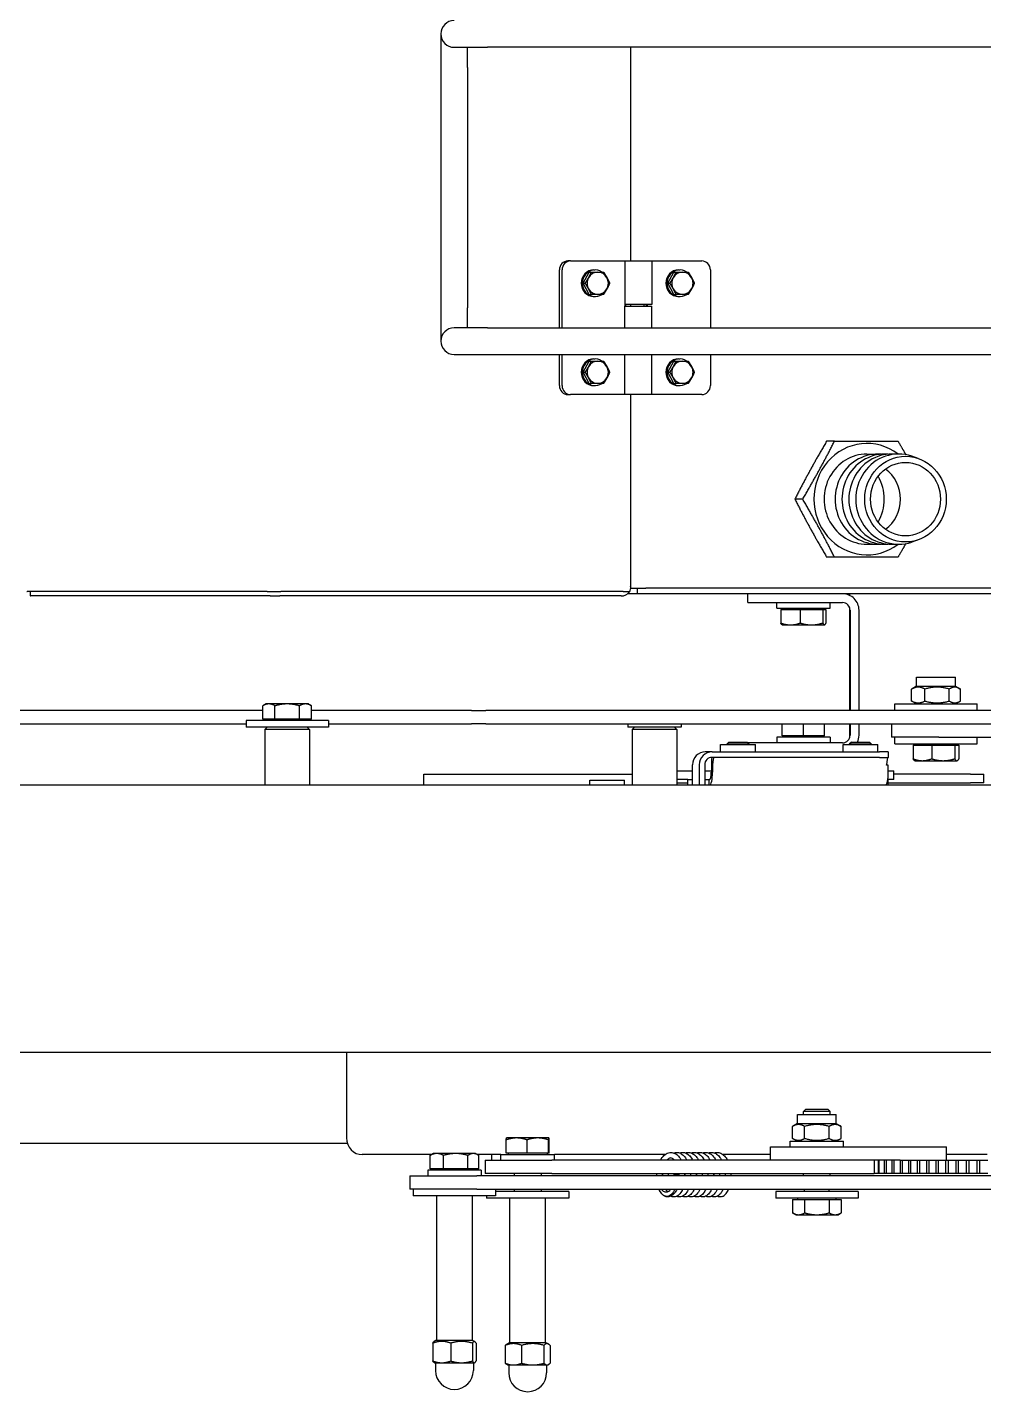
# Model space of a CAD drawing. Extents: x -3873 to 164127, y 7129 to 96529.
# Drawn here: x 53612 to 54041, y 46619 to 47232 of the extents above; entities that cross this region are included whole.
import ezdxf

# ---------------------------------------------------------------- set-up
doc = ezdxf.new("R2010")
doc.units = 0
doc.layers.add('KROMEKA', color=1, linetype='CONTINUOUS')
doc.layers.add('LAYOUT Kromeka', color=1, linetype='CONTINUOUS', lineweight=5)

# ---------------------------------------------------------------- blocks, each defined once
blk = doc.blocks.new('KD21-ara_yolma-64')
at = {"layer": 'KROMEKA', "color": 0}
for p, q in [((142, 1490), (142, -760)), ((262, -760), (262, 1490)), ((289.5, 1341.7), (289.5, 643.5)), ((295.5, 635.97), (295.5, 1341.7)), ((101, 597.93), (101, 783.49)), ((349, 742), (349, 741.76)), ((349, 634.07), (349, 741.76)), ((347, 740.5), (347, 740.33)), ((349, 740.5), (347, 740.5)), ((347, 632.64), (347, 740.33)), ((288, 606.5), (288, 643.5)), ((291, 643.5), (288, 643.5)), ((291, 606.5), (291, 643.5)), ((287, 635), (262, 635)), ((287, 615), (287, 635)), ((288, 634), (287, 635)), ((291.6, 633.6), (291, 633.6)), ((291.6, 630.49), (291.6, 635.97)), ((291.6, 635.97), (297.65, 635.97)), ((298.5, 634.5), (297.65, 635.97)), ((298.5, 633.23), (298.5, 634.5)), ((298.5, 625), (298.5, 633.23)), ((347, 632.64), (347, 628.36)), ((349, 634.07), (349, 627.89)), ((291.6, 619.52), (291.6, 630.49)), ((291.6, 630.49), (297.65, 630.49)), ((347, 475.05), (347, 628.36)), ((349, 474.11), (349, 627.89)), ((291.6, 619.52), (297.65, 619.52)), ((291.6, 614.03), (291.6, 619.52)), ((298.5, 616.77), (298.5, 625)), ((287, 615), (262, 615)), ((288, 616), (287, 615)), ((291.6, 616.4), (291, 616.4)), ((291.6, 614.03), (297.65, 614.03)), ((295.5, 549.42), (295.5, 614.03)), ((298.5, 615.5), (297.65, 614.03)), ((297.65, 614.03), (297.65, 614.03)), ((298.5, 615.5), (298.5, 616.77)), ((291, 606.5), (288, 606.5)), ((289.5, 606.5), (289.5, 549.42)), ((142, 598.33), (103.5, 598.33)), ((96, 560.26), (96, 591.29)), ((77.5, 531.39), (77.5, 568.39)), ((80.5, 568.39), (77.5, 568.39)), ((80.5, 539.89), (80.5, 569.89)), ((86.5, 569.89), (80.5, 569.89)), ((86.5, 569.89), (86.5, 539.89)), ((2.5, 558.39), (-1, 558.39)), ((2.5, 558.89), (2.57, 559.01)), ((2.5, 558.89), (2.5, 555.58)), ((11.29, 559.61), (3.3, 559.61)), ((12.5, 558.19), (12.03, 559.01)), ((12.5, 541.59), (12.5, 558.19)), ((77.5, 557.89), (12.5, 557.89)), ((89, 561.89), (86.5, 561.89)), ((89, 537.89), (89, 561.89)), ((89.6, 558.59), (89, 558.59)), ((89.6, 554.79), (89.6, 560.84)), ((89.6, 560.84), (95.65, 560.84)), ((96.5, 559.39), (95.85, 560.51)), ((96.5, 557.82), (96.5, 559.39)), ((262, 563.63), (267, 563.63)), ((267, 563.63), (267, 470)), ((2.5, 555.58), (2.5, 546.69)), ((89.6, 543.84), (89.6, 554.79)), ((89.6, 554.79), (95.65, 554.79)), ((96.5, 549.32), (96.5, 557.82)), ((476.5, 556), (461.5, 556)), ((584.5, 556), (476.5, 556)), ((599.5, 556), (584.5, 556)), ((2.5, 546.69), (2.5, 541.01)), ((11.29, 551.55), (3.3, 551.55)), ((96.5, 541.39), (96.5, 549.32)), ((289.5, 549.42), (289.5, 543.04)), ((295.5, 543.04), (295.5, 549.42)), ((455.5, 550), (455.5, 535)), ((467.5, 535), (467.5, 550)), ((593.5, 550), (593.5, 535)), ((2.5, 541.39), (-1, 541.39)), ((2.5, 541.01), (2.5, 540.89)), ((2.5, 540.89), (2.57, 540.78)), ((11.29, 541.84), (3.3, 541.84)), ((11.29, 540.18), (3.3, 540.18)), ((12.5, 541.59), (12.03, 540.78)), ((77.5, 541.89), (12.5, 541.89)), ((80.5, 539.89), (80.5, 285.42)), ((86.5, 285.42), (86.5, 539.89)), ((89.6, 541.19), (89, 541.19)), ((89.6, 543.84), (95.65, 543.84)), ((89.6, 538.94), (89.6, 543.84)), ((96.5, 540.39), (95.85, 539.28)), ((96, 528.98), (96, 539.53)), ((96.5, 540.39), (96.5, 541.39)), ((289.5, 543.04), (289.5, 542.18)), ((289.5, 535.8), (289.5, 542.18)), ((295.5, 542.18), (295.5, 543.04)), ((295.5, 542.18), (295.5, 535.8)), ((467.5, 544), (476.5, 544)), ((584.5, 544), (476.5, 544)), ((584.5, 544), (593.5, 544)), ((76.5, 498.48), (76.5, 535.48)), ((77.5, 535.48), (76.5, 535.48)), ((89, 537.89), (86.5, 537.89)), ((87.5, 506.12), (87.5, 536.12)), ((93.5, 536.12), (87.5, 536.12)), ((89.6, 538.94), (95.65, 538.94)), ((93.5, 536.12), (93.5, 506.12)), ((289.5, 535.8), (289.5, 177)), ((295.5, 175.97), (295.5, 535.8)), ((455.5, 535), (455.5, -50)), ((467.5, 535), (467.5, 50)), ((593.5, 50), (593.5, 535)), ((80.5, 531.39), (77.5, 531.39)), ((79.5, 498.48), (79.5, 531.39)), ((96, 533.19), (93.5, 533.19)), ((93.5, 528.98), (96, 528.98)), ((96, 528.98), (96, 504.98)), ((1.5, 525.48), (-2, 525.48)), ((1.5, 525.98), (1.69, 526.31)), ((1.5, 525.98), (1.5, 523.37)), ((1.5, 523.37), (1.5, 514.69)), ((10.29, 527.03), (2.3, 527.03)), ((11.5, 525.28), (10.91, 526.31)), ((11.5, 508.68), (11.5, 525.28)), ((11.5, 524.98), (76.5, 524.98)), ((80.5, 522.98), (79.5, 522.98)), ((87.5, 522.98), (86.5, 522.98)), ((96.6, 525.68), (96, 525.68)), ((96.6, 517.28), (96.6, 526.63)), ((96.6, 526.63), (102.65, 526.63)), ((103.5, 526.48), (103.5, 526.49)), ((103.5, 521.96), (103.5, 526.48)), ((103.5, 512.46), (103.5, 521.96)), ((10.29, 519.71), (2.3, 519.71)), ((96.6, 507.64), (96.6, 517.28)), ((96.6, 517.28), (102.65, 517.28)), ((1.5, 514.69), (1.5, 508.3)), ((10.29, 509.66), (2.3, 509.66)), ((11.5, 508.98), (76.5, 508.98)), ((80.5, 510.98), (79.5, 510.98)), ((87.5, 510.98), (86.5, 510.98)), ((103.5, 507.49), (103.5, 512.46)), ((1.5, 508.48), (-2, 508.48)), ((1.5, 508.3), (1.5, 507.98)), ((1.5, 507.98), (1.69, 507.66)), ((10.29, 506.94), (2.3, 506.94)), ((11.5, 508.68), (10.91, 507.66)), ((87.5, 506.12), (87.5, 361.35)), ((93.5, 361.35), (93.5, 506.12)), ((93.5, 504.98), (96, 504.98)), ((96.6, 508.28), (96, 508.28)), ((96, 455.38), (96, 504.98)), ((96.6, 507.64), (102.65, 507.64)), ((96.6, 507.34), (96.6, 507.64)), ((96.6, 507.34), (102.65, 507.34)), ((103.5, 507.48), (103.5, 507.49)), ((103.5, 507.48), (103.5, 507.48)), ((441.5, 502.73), (455.5, 502.73)), ((467.5, 502.73), (493.5, 502.73)), ((79.5, 498.48), (76.5, 498.48)), ((437.5, 498.93), (437.5, 497.69)), ((437.5, 473.28), (437.5, 497.69)), ((441.5, 501.5), (455.5, 501.5)), ((467.5, 501.5), (493.5, 501.5)), ((497.5, 497.69), (497.5, 498.93)), ((497.5, 497.69), (497.5, 473.28)), ((442.5, 489.33), (447.5, 492.07)), ((447.5, 492.07), (447.5, 491.13)), ((447.5, 492.07), (452.5, 489.33)), ((482.5, 489.33), (487.5, 492.07)), ((487.5, 492.07), (487.5, 491.13)), ((487.5, 492.07), (492.5, 489.33)), ((262, 489.03), (264.2, 489.03)), ((264.2, 489.03), (264.2, 473.43)), ((441.5, 487.23), (441.5, 486.74)), ((442.5, 489.33), (442.5, 488.39)), ((452.5, 489.33), (452.5, 488.39)), ((453.5, 487.23), (453.5, 486.74)), ((481.5, 487.23), (481.5, 486.74)), ((482.5, 489.33), (482.5, 488.39)), ((492.5, 489.33), (492.5, 488.39)), ((493.5, 487.23), (493.5, 486.74)), ((262, 473.43), (264.2, 473.43)), ((348, 467.84), (348, 472.07)), ((349, 474.11), (349, 471.22)), ((437.5, 461.28), (437.5, 473.28)), ((437.5, 473.28), (455.5, 473.28)), ((467.5, 473.28), (477.25, 473.28)), ((477.25, 473.28), (477.25, 461.28)), ((477.25, 473.15), (478, 473.15)), ((478, 473.06), (477.25, 473.06)), ((478, 461.28), (478, 473.28)), ((497.5, 473.28), (478, 473.28)), ((497.5, 473.28), (497.5, 461.28)), ((287, 470), (262, 470)), ((287, 450), (287, 470)), ((288, 469), (287, 470)), ((288, 448), (288, 472)), ((289.5, 472), (288, 472)), ((348, 274.13), (348, 467.84)), ((350.5, 467.84), (348, 467.84)), ((349, 471.22), (349, 471.06)), ((350.5, 470.7), (350.5, 463.84)), ((437.5, 470.72), (350.89, 470.72)), ((478, 470.72), (477.25, 470.72)), ((593.5, 470.72), (497.5, 470.72)), ((350.5, 273.64), (350.5, 463.84)), ((437.5, 438.73), (437.5, 461.28)), ((437.5, 461.28), (455.5, 461.28)), ((467.5, 461.28), (477.25, 461.28)), ((477.25, 464.69), (478, 464.69)), ((477.25, 463.55), (478, 463.55)), ((478, 463.27), (477.25, 463.27)), ((497.5, 461.28), (478, 461.28)), ((497.5, 461.28), (497.5, 438.73)), ((442.5, 451.29), (447.5, 454.03)), ((447.5, 454.03), (447.5, 453.09)), ((447.5, 454.03), (452.5, 451.29)), ((482.5, 451.29), (487.5, 454.03)), ((487.5, 454.03), (487.5, 453.09)), ((487.5, 454.03), (492.5, 451.29)), ((87, 450.88), (87, 449.63)), ((87, 449.01), (87, 449.63)), ((287, 450), (262, 450)), ((263, 450), (263, 445)), ((264.5, 445), (264.5, 450)), ((268.5, 450), (268.5, 442.94)), ((288, 451), (287, 450)), ((289.5, 448), (288, 448)), ((441.5, 449.19), (441.5, 448.7)), ((442.5, 451.29), (442.5, 450.34)), ((452.5, 451.29), (452.5, 450.34)), ((453.5, 449.19), (453.5, 448.7)), ((481.5, 449.19), (481.5, 448.7)), ((482.5, 451.29), (482.5, 450.34)), ((492.5, 451.29), (492.5, 450.34)), ((493.5, 449.19), (493.5, 448.7)), ((262, 445), (264.5, 445)), ((262, 442.94), (271.1, 442.94)), ((264.5, 445), (264.5, 442.94)), ((271.1, 439.9), (262, 439.9)), ((271.1, 437.46), (262, 437.46)), ((262, 435.46), (264.5, 435.46)), ((264.5, 437.46), (264.5, 435.46)), ((264.5, 435.46), (264.5, 435.24)), ((264.5, 435.24), (264.5, 435.22)), ((268.5, 437.46), (268.5, 434.48)), ((277, 434.14), (277, 437.18)), ((96, 407.87), (96, 429.2)), ((271.1, 434.48), (267.9, 434.48)), ((271.1, 433.94), (267.9, 433.94)), ((274.5, 358.92), (274.5, 434.14)), ((277, 434.14), (277, 358.92)), ((277, 430.3), (280.2, 430.3)), ((280.2, 430.3), (280.2, 414.7)), ((455.5, 434.92), (441.5, 434.92)), ((493.5, 434.92), (467.5, 434.92)), ((280.2, 427.5), (280.38, 427.5)), ((280.38, 417.5), (280.38, 427.5)), ((281.3, 426.58), (280.38, 427.5)), ((281.3, 426.58), (281.3, 418.42)), ((280.2, 417.5), (280.38, 417.5)), ((281.3, 418.42), (280.38, 417.5)), ((281, 410.58), (281, 418.12)), ((344, 418.13), (348, 418.13)), ((344, 418.13), (344, 410.58)), ((277, 414.7), (280.2, 414.7)), ((76.5, 368.58), (76.5, 405.58)), ((79.5, 405.58), (76.5, 405.58)), ((79.5, 368.58), (79.5, 405.58)), ((93.5, 407.87), (99.5, 407.87)), ((99.5, 407.87), (99.5, 407.07)), ((99.5, 407.07), (99.5, 393.07)), ((281, 375.53), (281, 410.58)), ((283.5, 405.13), (281, 405.13)), ((283.5, 381.13), (283.5, 405.13)), ((341.5, 405.13), (341.5, 381.13)), ((341.5, 405.13), (344, 405.13)), ((344, 410.58), (344, 375.53)), ((99.5, 399.08), (102, 399.08)), ((102, 399.08), (102, 375.08)), ((284.1, 401.73), (283.5, 401.73)), ((284.1, 402.63), (289.5, 402.63)), ((284.1, 393.13), (284.1, 402.63)), ((334, 402.63), (334.05, 402.71)), ((334, 402.63), (334, 398.92)), ((334, 398.92), (334, 389.5)), ((340.9, 403.27), (334.85, 403.27)), ((340.9, 403.27), (340.9, 394.57)), ((340.9, 401.73), (341.5, 401.73)), ((69, 396.58), (69.85, 398.05)), ((69, 396.58), (69, 395.31)), ((69, 395.31), (69, 387.08)), ((75.9, 398.05), (69.85, 398.05)), ((75.9, 392.56), (69.85, 392.56)), ((75.9, 398.05), (75.9, 392.56)), ((75.9, 395.68), (76.5, 395.68)), ((75.9, 392.56), (75.9, 381.6)), ((79.5, 392.61), (80.5, 392.61)), ((86.5, 393.08), (87.5, 393.08)), ((99.5, 393.07), (99.5, 384.87)), ((102, 395.78), (103.31, 398.05)), ((103.31, 398.05), (108.69, 398.05)), ((103.31, 392.56), (108.69, 392.56)), ((110, 395.78), (108.69, 398.05)), ((110, 395.78), (110, 378.38)), ((110, 395.78), (114, 395.78)), ((114, 395.78), (114, 378.38)), ((114, 393.08), (115.43, 393.08)), ((115.43, 381.08), (115.43, 393.08)), ((116.5, 392.01), (115.43, 393.08)), ((284.1, 383.63), (284.1, 393.13)), ((284.1, 393.13), (289.5, 393.13)), ((340.9, 394.57), (334.85, 394.57)), ((340.9, 394.57), (340.9, 384.44)), ((390.5, 393.43), (390.5, 396.98)), ((69, 387.08), (69, 378.85)), ((116.5, 392.01), (116.5, 382.15)), ((334, 389.5), (334, 383.71)), ((75.9, 381.6), (69.85, 381.6)), ((75.9, 381.6), (75.9, 376.11)), ((79.5, 381.55), (80.5, 381.55)), ((86.5, 381.08), (87.5, 381.08)), ((93.5, 349.72), (93.5, 384.87)), ((99.5, 384.87), (99.5, 333.78)), ((103.31, 381.6), (108.69, 381.6)), ((114, 381.08), (115.43, 381.08)), ((116.5, 382.15), (115.43, 381.08)), ((283.5, 381.13), (281, 381.13)), ((284.1, 384.53), (283.5, 384.53)), ((284.1, 383.63), (289.5, 383.63)), ((334, 383.71), (334, 383.63)), ((334, 383.63), (334.05, 383.55)), ((340.9, 384.44), (334.85, 384.44)), ((340.9, 382.99), (334.85, 382.99)), ((340.9, 384.53), (341.5, 384.53)), ((340.9, 384.44), (340.9, 382.99)), ((341.5, 381.13), (344, 381.13)), ((364.5, 379.15), (364.5, 382.71)), ((416.5, 379.15), (416.5, 382.71)), ((69, 378.85), (69, 377.58)), ((69, 377.58), (69.85, 376.11)), ((75.9, 376.11), (69.85, 376.11)), ((75.9, 378.48), (76.5, 378.48)), ((99.5, 375.08), (102, 375.08)), ((102, 378.38), (103.31, 376.11)), ((103.31, 376.11), (108.69, 376.11)), ((110, 378.38), (108.69, 376.11)), ((110, 378.38), (114, 378.38)), ((277, 375.3), (280.2, 375.3)), ((280.2, 375.3), (280.2, 359.7)), ((79.5, 368.58), (76.5, 368.58)), ((280.2, 372.5), (280.38, 372.5)), ((280.38, 362.5), (280.38, 372.5)), ((281.3, 371.58), (280.38, 372.5)), ((281.3, 371.58), (281.3, 363.42)), ((283.24, 372.33), (289.5, 372.33)), ((289.5, 372.13), (284.4, 372.13)), ((284.4, 368.13), (289.5, 368.13)), ((295.5, 372.33), (341.76, 372.33)), ((340.6, 372.13), (295.5, 372.13)), ((295.5, 368.13), (340.6, 368.13)), ((347.27, 372.33), (348, 372.33)), ((280.2, 362.5), (280.38, 362.5)), ((281.3, 363.42), (280.38, 362.5)), ((370.25, 364.57), (370.25, 359.63)), ((390.16, 362.95), (390.84, 362.95)), ((410.75, 364.57), (410.75, 359.63)), ((87.5, 359.52), (87.5, 361.35)), ((93.5, 361.35), (87.5, 361.35)), ((93.5, 359.52), (87.5, 359.52)), ((87.5, 359.3), (87.5, 359.52)), ((93.5, 359.3), (87.5, 359.3)), ((87.5, 356.82), (87.5, 359.3)), ((93.5, 356.82), (87.5, 356.82)), ((87.5, 355.97), (87.5, 356.82)), ((93.5, 355.97), (87.5, 355.97)), ((87.5, 353.35), (87.5, 355.97)), ((271, 355.76), (271.1, 355.76)), ((271, 355), (271, 355.76)), ((274.5, 358.92), (274.5, 355)), ((277, 359.7), (280.2, 359.7)), ((277, 355), (277, 358.92)), ((93.5, 353.35), (87.5, 353.35)), ((87.5, 352.46), (87.5, 353.35)), ((93.5, 352.46), (87.5, 352.46)), ((87.5, 349.72), (87.5, 352.46)), ((93.5, 349.72), (87.5, 349.72)), ((87.5, 348.79), (87.5, 349.72)), ((93.5, 349.72), (93.5, 348.79)), ((262, 355), (264.5, 355)), ((263, 355), (263, 318.13)), ((264.5, 355.23), (264.5, 355)), ((264.5, 352.5), (264.5, 355)), ((264.5, 352.5), (268.5, 352.5)), ((267, 318.13), (267, 352.5)), ((267.9, 355), (271, 355)), ((268.5, 355), (268.5, 352.5)), ((277, 355), (274.5, 355)), ((280.5, 352.06), (280.5, 315.06)), ((280.5, 352.06), (283.5, 352.06)), ((283.5, 332.24), (283.5, 353.56)), ((289.5, 353.56), (283.5, 353.56)), ((295.5, 352.06), (298.5, 352.06)), ((298.5, 352.06), (298.5, 315.06)), ((93.5, 348.79), (87.5, 348.79)), ((87.5, 345.93), (87.5, 348.79)), ((93.5, 345.93), (87.5, 345.93)), ((87.5, 344.96), (87.5, 345.93)), ((93.5, 344.96), (87.5, 344.96)), ((87.5, 341.99), (87.5, 344.96)), ((93.5, 348.79), (93.5, 345.93)), ((93.5, 345.93), (93.5, 344.96)), ((93.5, 344.96), (93.5, 341.99)), ((279.9, 343.88), (273.85, 343.88)), ((279.9, 343.88), (279.9, 335.49)), ((298.5, 342.26), (299.65, 344.24)), ((299.81, 344.51), (305.19, 344.51)), ((306.5, 342.26), (305.35, 344.24)), ((372.18, 341.63), (371.23, 344.43)), ((408.82, 341.63), (409.77, 344.43)), ((93.5, 341.99), (87.5, 341.99)), ((87.5, 340.97), (87.5, 341.99)), ((93.5, 340.97), (87.5, 340.97)), ((87.5, 337.88), (87.5, 340.97)), ((93.5, 337.88), (87.5, 337.88)), ((87.5, 336.83), (87.5, 337.88)), ((93.5, 341.99), (93.5, 340.97)), ((93.5, 340.97), (93.5, 337.88)), ((93.5, 337.88), (93.5, 336.83)), ((273, 343.06), (273.09, 343.21)), ((273, 343.06), (273, 339.68)), ((273, 339.68), (273, 330.33)), ((279.9, 342.16), (280.5, 342.16)), ((299.81, 338.58), (305.19, 338.58)), ((306.5, 342.26), (306.5, 324.86)), ((306.5, 342.26), (310.5, 342.26)), ((310.5, 342.26), (310.5, 324.86)), ((93.5, 336.83), (87.5, 336.83)), ((87.5, 333.63), (87.5, 336.83)), ((93.5, 333.63), (87.5, 333.63)), ((87.5, 332.55), (87.5, 333.63)), ((93.5, 332.55), (87.5, 332.55)), ((87.5, 329.23), (87.5, 332.55)), ((93.5, 336.83), (93.5, 333.63)), ((93.5, 333.63), (93.5, 332.55)), ((93.5, 332.55), (93.5, 329.23)), ((99.5, 333.78), (99.5, 328.78)), ((279.9, 335.49), (273.85, 335.49)), ((279.9, 335.49), (279.9, 325.17)), ((283.5, 332.24), (283.5, 175)), ((289.5, 332.24), (289.5, 177)), ((93.5, 329.23), (87.5, 329.23)), ((87.5, 328.11), (87.5, 329.23)), ((93.5, 328.11), (87.5, 328.11)), ((87.5, 324.69), (87.5, 328.11)), ((93.5, 329.23), (93.5, 328.11)), ((93.5, 328.78), (99.5, 328.78)), ((93.5, 328.11), (93.5, 324.69)), ((96, 310.65), (96, 328.78)), ((273, 330.33), (273, 324.21)), ((279.9, 325.17), (273.85, 325.17)), ((279.9, 325.17), (279.9, 323.24)), ((279.9, 324.96), (280.5, 324.96)), ((299.81, 327.62), (305.19, 327.62)), ((93.5, 324.69), (87.5, 324.69)), ((87.5, 323.54), (87.5, 324.69)), ((93.5, 323.54), (87.5, 323.54)), ((87.5, 320.02), (87.5, 323.54)), ((93.5, 320.02), (87.5, 320.02)), ((87.5, 318.83), (87.5, 320.02)), ((93.5, 318.83), (87.5, 318.83)), ((87.5, 315.21), (87.5, 318.83)), ((93.5, 324.69), (93.5, 323.54)), ((93.5, 323.54), (93.5, 320.02)), ((93.5, 320.02), (93.5, 318.83)), ((93.5, 318.83), (93.5, 315.21)), ((273, 324.21), (273, 324.06)), ((273, 324.06), (273.09, 323.9)), ((279.9, 323.24), (273.85, 323.24)), ((298.5, 324.86), (299.65, 322.87)), ((299.81, 322.6), (305.19, 322.6)), ((306.5, 324.86), (305.35, 322.87)), ((306.5, 324.86), (310.5, 324.86)), ((93.5, 315.21), (87.5, 315.21)), ((87.5, 313.99), (87.5, 315.21)), ((93.5, 313.99), (87.5, 313.99)), ((87.5, 310.27), (87.5, 313.99)), ((93.5, 315.21), (93.5, 313.99)), ((93.5, 313.99), (93.5, 310.27)), ((263, 312.13), (263, 318.13)), ((267, 318.13), (267, 312.13)), ((280.5, 315.06), (283.5, 315.06)), ((295.5, 315.06), (298.5, 315.06)), ((263, 312.13), (267, 312.13))]:
    blk.add_line(p, q, dxfattribs=at)
for centre, radius, start, end in [((-1, 549.89), 8.5, 90, 270), ((461.5, 550), 6, 0, 180), ((599.5, 550), 6, 0, 180), ((-2, 516.98), 8.5, 90, 270), ((284.4, 375.53), 7.4, 180, 181.79192), ((284.4, 375.53), 3.4, 180, 270), ((340.6, 375.53), 7.4, 270, 0), ((340.6, 375.53), 3.4, 270, 0), ((284.4, 375.53), 7.4, 245.23365, 270)]:
    blk.add_arc(centre, radius, start, end, dxfattribs=at)
for centre, major_axis, ratio, start_param, end_param in [((103.5, 591.29), (-7.5, 0), 0.939693, 4.712389, 6.283185), ((441.5, 498.93), (-4, 0), 0.951057, 4.712389, 6.283185), ((493.5, 498.93), (4, 0), 0.951057, 0, 1.570796), ((441.5, 497.69), (-4, 0), 0.951057, 4.712389, 6.283185), ((493.5, 497.69), (4, 0), 0.951057, 0, 1.570796), ((447.5, 486.74), (-6, 0), 0.951057, 2.555907, 6.868871), ((447.5, 487.23), (-6, 0), 0.951057, 3.141593, 6.283185), ((447.5, 485.5), (-5, 0), 0.951057, 4.18879, 5.235988), ((487.5, 486.74), (-6, 0), 0.951057, 2.555907, 6.868871), ((487.5, 487.23), (-6, 0), 0.951057, 3.141593, 6.283185), ((487.5, 485.5), (-5, 0), 0.951057, 4.18879, 5.235988), ((447.5, 485.5), (-5, 0), 0.951057, 5.235988, 6.283185), ((447.5, 485.5), (-5, 0), 0.951057, 0, 1.047198), ((447.5, 485.5), (5, 0), 0.951057, 0, 1.047198), ((447.5, 485.5), (5, 0), 0.951057, 5.235988, 6.283185), ((487.5, 485.5), (-5, 0), 0.951057, 5.235988, 6.283185), ((487.5, 485.5), (-5, 0), 0.951057, 0, 1.047198), ((487.5, 485.5), (5, 0), 0.951057, 0, 1.047198), ((487.5, 485.5), (5, 0), 0.951057, 5.235988, 6.283185), ((447.5, 485.5), (5, 0), 0.951057, 4.18879, 5.235988), ((487.5, 485.5), (5, 0), 0.951057, 4.18879, 5.235988), ((352.4, 475.05), (-5.4, 0), 0.951057, 0, 0.88972), ((352.4, 476.1), (-4.37, -4.37), 0.726543, 0.261401, 0.723467), ((447.5, 448.7), (-6, 0), 0.951057, 2.555907, 6.868871), ((447.5, 449.19), (-6, 0), 0.951057, 3.141593, 6.283185), ((487.5, 448.7), (-6, 0), 0.951057, 2.555907, 6.868871), ((487.5, 449.19), (-6, 0), 0.951057, 3.141593, 6.283185), ((447.5, 447.46), (-5, 0), 0.951057, 5.235988, 6.283185), ((447.5, 447.46), (-5, 0), 0.951057, 4.18879, 5.235988), ((447.5, 447.46), (5, 0), 0.951057, 0, 1.047198), ((487.5, 447.46), (-5, 0), 0.951057, 5.235988, 6.283185), ((487.5, 447.46), (-5, 0), 0.951057, 4.18879, 5.235988), ((487.5, 447.46), (5, 0), 0.951057, 0, 1.047198), ((271.1, 437.18), (5.9, 0), 0.976187, 0, 1.570796), ((447.5, 447.46), (-5, 0), 0.951057, 0, 1.047198), ((447.5, 447.46), (5, 0), 0.951057, 4.18879, 5.235988), ((447.5, 447.46), (5, 0), 0.951057, 5.235988, 6.283185), ((487.5, 447.46), (-5, 0), 0.951057, 0, 1.047198), ((487.5, 447.46), (5, 0), 0.951057, 4.18879, 5.235988), ((487.5, 447.46), (5, 0), 0.951057, 5.235988, 6.283185), ((271.1, 434.14), (5.9, 0), 0.976187, 0, 1.570796), ((271.1, 434.14), (3.4, 0), 0.976187, 0, 1.570796), ((441.5, 438.73), (-4, 0), 0.951057, 0, 1.570796), ((493.5, 438.73), (4, 0), 0.951057, 4.712389, 6.283185), ((267.9, 435.22), (-5.9, 0), 0.21693, 0, 1.570796), ((267.9, 435.22), (-3.4, 0), 0.21693, 0, 1.570796), ((271.1, 433.2), (-5.9, 0), 0.21693, 4.098567, 4.712389), ((271.1, 433.2), (3.4, 0), 0.21693, 0, 1.570796), ((390.5, 364.57), (25.02, 0), 0.951057, 5.655215, 10.052749), ((390.5, 364.57), (20.25, 0), 0.951057, 0, 3.141593), ((390.5, 359.63), (20.25, 0), 0.951057, 6.202872, 9.505091), ((390.5, 356.54), (20.25, 0), 0.951057, 6.202872, 9.505091), ((390.5, 350.35), (20.25, 0), 0.951057, 5.970339, 9.737625), ((390.5, 353.44), (20.25, 0), 0.951057, 6.202872, 9.505091), ((267.9, 356.28), (-5.9, 0), 0.21693, 0, 1.570796), ((271.1, 355.02), (3.4, 0), 0.21693, 0, 1.570796), ((390.5, 365.19), (16.5, 0), 0.951057, 3.749403, 5.675375), ((390.5, 375.85), (20, 0), 0.951057, 4.172256, 5.252522)]:
    blk.add_ellipse(centre, major_axis=major_axis, ratio=ratio, start_param=start_param, end_param=end_param, dxfattribs=at)
for major_axis in [(19.25, 0), (16.5, 0)]:
    blk.add_ellipse((390.5, 347.26), major_axis=major_axis, ratio=0.951057, dxfattribs=at)
for points, weights in [([(298.5, 633.23), (298.5, 634.5), (297.65, 635.97)], [1, 1.0379548493, 1]), ([(297.65, 630.49), (298.5, 631.95), (298.5, 633.23)], [1, 1.0379548493, 1]), ([(298.5, 625), (298.5, 627.55), (297.65, 630.49)], [1, 1.0379548493, 1]), ([(297.65, 619.52), (298.5, 622.45), (298.5, 625)], [1, 1.0379548493, 1]), ([(298.5, 616.77), (298.5, 618.05), (297.65, 619.52)], [1, 1.0379548493, 1]), ([(297.65, 614.03), (298.5, 615.5), (298.5, 616.77)], [1, 1.0379548493, 1]), ([(3.3, 559.61), (2.5, 557.45), (2.5, 555.58)], [1, 1.0379548493, 1]), ([(2.57, 559.01), (2.73, 559.29), (3.3, 559.61)], [1.01567807373, 1.02689027392, 1]), ([(11.29, 551.55), (12.79, 555.58), (11.29, 559.61)], [1, 1.15470053838, 1]), ([(11.29, 559.61), (11.87, 559.29), (12.03, 559.01)], [1, 1.05420144813, 1.07042245986]), ([(95.65, 560.84), (95.76, 560.67), (95.85, 560.51)], [1, 1.004717805, 1.00826275939]), ([(96.5, 557.82), (96.5, 559.22), (95.65, 560.84)], [1, 1.0379548493, 1]), ([(2.5, 555.58), (2.5, 553.71), (3.3, 551.55)], [1, 1.0379548493, 1]), ([(95.65, 554.79), (96.5, 556.41), (96.5, 557.82)], [1, 1.0379548493, 1]), ([(96.5, 549.32), (96.5, 551.86), (95.65, 554.79)], [1, 1.0379548493, 1]), ([(3.3, 551.55), (2.5, 548.95), (2.5, 546.69)], [1, 1.0379548493, 1]), ([(2.5, 546.69), (2.5, 544.44), (3.3, 541.84)], [1, 1.0379548493, 1]), ([(11.29, 541.84), (12.79, 546.69), (11.29, 551.55)], [1, 1.15470053838, 1]), ([(95.65, 543.84), (96.5, 546.78), (96.5, 549.32)], [1, 1.0379548493, 1]), ([(3.3, 541.84), (2.5, 541.39), (2.5, 541.01)], [1, 1.0379548493, 1]), ([(2.5, 541.01), (2.5, 540.62), (3.3, 540.18)], [1, 1.0379548493, 1]), ([(11.29, 540.18), (12.79, 541.01), (11.29, 541.84)], [1, 1.15470053838, 1]), ([(96.5, 541.39), (96.5, 542.53), (95.65, 543.84)], [1, 1.0379548493, 1]), ([(95.65, 538.94), (96.5, 540.26), (96.5, 541.39)], [1, 1.0379548493, 1]), ([(2.3, 527.03), (1.5, 525.07), (1.5, 523.37)], [1, 1.0379548493, 1]), ([(1.5, 523.37), (1.5, 521.67), (2.3, 519.71)], [1, 1.0379548493, 1]), ([(1.69, 526.31), (1.89, 526.65), (2.3, 527.03)], [1.01896905035, 1.01937607578, 1]), ([(10.29, 519.71), (11.79, 523.37), (10.29, 527.03)], [1, 1.15470053838, 1]), ([(10.29, 527.03), (10.71, 526.65), (10.91, 526.31)], [1, 1.03876731837, 1.05810477581]), ([(102.65, 526.63), (103.46, 526.55), (103.5, 526.49)], [1, 1.03609956249, 1.00352919553]), ([(103.5, 521.96), (103.5, 524.12), (102.65, 526.63)], [1, 1.0379548493, 1]), ([(102.65, 517.28), (103.5, 519.79), (103.5, 521.96)], [1, 1.0379548493, 1]), ([(2.3, 519.71), (1.5, 517.02), (1.5, 514.69)], [1, 1.0379548493, 1]), ([(10.29, 509.66), (11.79, 514.69), (10.29, 519.71)], [1, 1.15470053838, 1]), ([(103.5, 512.46), (103.5, 514.7), (102.65, 517.28)], [1, 1.0379548493, 1]), ([(1.5, 514.69), (1.5, 512.36), (2.3, 509.66)], [1, 1.0379548493, 1]), ([(2.3, 509.66), (1.5, 508.93), (1.5, 508.3)], [1, 1.0379548493, 1]), ([(10.29, 506.94), (11.79, 508.3), (10.29, 509.66)], [1, 1.15470053838, 1]), ([(102.65, 507.64), (103.5, 510.22), (103.5, 512.46)], [1, 1.0379548493, 1]), ([(1.5, 508.3), (1.5, 507.67), (2.3, 506.94)], [1, 1.0379548493, 1]), ([(103.5, 507.49), (103.5, 507.56), (102.65, 507.64)], [1, 1.0379548493, 1]), ([(102.65, 507.34), (103.5, 507.42), (103.5, 507.49)], [1, 1.0379548493, 1]), ([(445, 489.62), (446.16, 490.26), (447.5, 491.13)], [1, 1.0379548493, 1]), ([(447.5, 491.13), (448.84, 490.26), (450, 489.62)], [1, 1.0379548493, 1]), ([(485, 489.62), (486.16, 490.26), (487.5, 491.13)], [1, 1.0379548493, 1]), ([(487.5, 491.13), (488.84, 490.26), (490, 489.62)], [1, 1.0379548493, 1]), ([(442.5, 488.39), (443.84, 488.98), (445, 489.62)], [1, 1.0379548493, 1]), ([(442.5, 485.5), (442.5, 486.78), (442.5, 488.39)], [1, 1.0379548493, 1]), ([(442.5, 482.89), (442.5, 484.23), (442.5, 485.5)], [1, 1.0379548493, 1]), ([(450, 489.62), (451.16, 488.98), (452.5, 488.39)], [1, 1.0379548493, 1]), ([(452.5, 488.39), (452.5, 486.78), (452.5, 485.5)], [1, 1.0379548493, 1]), ([(452.5, 485.5), (452.5, 484.23), (452.5, 482.89)], [1, 1.0379548493, 1]), ([(482.5, 488.39), (483.84, 488.98), (485, 489.62)], [1, 1.0379548493, 1]), ([(482.5, 485.5), (482.5, 486.78), (482.5, 488.39)], [1, 1.0379548493, 1]), ([(482.5, 482.89), (482.5, 484.23), (482.5, 485.5)], [1, 1.0379548493, 1]), ([(490, 489.62), (491.16, 488.98), (492.5, 488.39)], [1, 1.0379548493, 1]), ([(492.5, 488.39), (492.5, 486.78), (492.5, 485.5)], [1, 1.0379548493, 1]), ([(492.5, 485.5), (492.5, 484.23), (492.5, 482.89)], [1, 1.0379548493, 1]), ([(445, 481.38), (443.84, 482.02), (442.5, 482.89)], [1, 1.0379548493, 1]), ([(447.5, 480.15), (446.16, 480.75), (445, 481.38)], [1, 1.0379548493, 1]), ([(450, 481.38), (448.84, 480.75), (447.5, 480.15)], [1, 1.0379548493, 1]), ([(452.5, 482.89), (451.16, 482.02), (450, 481.38)], [1, 1.0379548493, 1]), ([(485, 481.38), (483.84, 482.02), (482.5, 482.89)], [1, 1.0379548493, 1]), ([(487.5, 480.15), (486.16, 480.75), (485, 481.38)], [1, 1.0379548493, 1]), ([(490, 481.38), (488.84, 480.75), (487.5, 480.15)], [1, 1.0379548493, 1]), ([(492.5, 482.89), (491.16, 482.02), (490, 481.38)], [1, 1.0379548493, 1]), ([(442.5, 450.34), (443.84, 450.94), (445, 451.58)], [1, 1.0379548493, 1]), ([(442.5, 447.46), (442.5, 448.73), (442.5, 450.34)], [1, 1.0379548493, 1]), ([(445, 451.58), (446.16, 452.21), (447.5, 453.09)], [1, 1.0379548493, 1]), ([(447.5, 453.09), (448.84, 452.21), (450, 451.58)], [1, 1.0379548493, 1]), ([(450, 451.58), (451.16, 450.94), (452.5, 450.34)], [1, 1.0379548493, 1]), ([(452.5, 450.34), (452.5, 448.73), (452.5, 447.46)], [1, 1.0379548493, 1]), ([(482.5, 450.34), (483.84, 450.94), (485, 451.58)], [1, 1.0379548493, 1]), ([(482.5, 447.46), (482.5, 448.73), (482.5, 450.34)], [1, 1.0379548493, 1]), ([(485, 451.58), (486.16, 452.21), (487.5, 453.09)], [1, 1.0379548493, 1]), ([(487.5, 453.09), (488.84, 452.21), (490, 451.58)], [1, 1.0379548493, 1]), ([(490, 451.58), (491.16, 450.94), (492.5, 450.34)], [1, 1.0379548493, 1]), ([(492.5, 450.34), (492.5, 448.73), (492.5, 447.46)], [1, 1.0379548493, 1]), ([(442.5, 444.85), (442.5, 446.19), (442.5, 447.46)], [1, 1.0379548493, 1]), ([(445, 443.34), (443.84, 443.98), (442.5, 444.85)], [1, 1.0379548493, 1]), ([(447.5, 442.11), (446.16, 442.7), (445, 443.34)], [1, 1.0379548493, 1]), ([(450, 443.34), (448.84, 442.7), (447.5, 442.11)], [1, 1.0379548493, 1]), ([(452.5, 444.85), (451.16, 443.98), (450, 443.34)], [1, 1.0379548493, 1]), ([(452.5, 447.46), (452.5, 446.19), (452.5, 444.85)], [1, 1.0379548493, 1]), ([(482.5, 444.85), (482.5, 446.19), (482.5, 447.46)], [1, 1.0379548493, 1]), ([(485, 443.34), (483.84, 443.98), (482.5, 444.85)], [1, 1.0379548493, 1]), ([(487.5, 442.11), (486.16, 442.7), (485, 443.34)], [1, 1.0379548493, 1]), ([(490, 443.34), (488.84, 442.7), (487.5, 442.11)], [1, 1.0379548493, 1]), ([(492.5, 444.85), (491.16, 443.98), (490, 443.34)], [1, 1.0379548493, 1]), ([(492.5, 447.46), (492.5, 446.19), (492.5, 444.85)], [1, 1.0379548493, 1]), ([(334.85, 403.27), (334, 400.94), (334, 398.92)], [1, 1.0379548493, 1]), ([(334, 398.92), (334, 396.9), (334.85, 394.57)], [1, 1.0379548493, 1]), ([(334.05, 402.71), (334.2, 402.97), (334.85, 403.27)], [1.01383210308, 1.02885897071, 1]), ([(69.85, 398.05), (69, 396.58), (69, 395.31)], [1, 1.0379548493, 1]), ([(69, 395.31), (69, 394.03), (69.85, 392.56)], [1, 1.0379548493, 1]), ([(69.85, 392.56), (69, 389.63), (69, 387.08)], [1, 1.0379548493, 1]), ([(103.31, 398.05), (101.73, 395.31), (103.31, 392.56)], [1, 1.15470053838, 1]), ([(103.31, 392.56), (101.73, 387.08), (103.31, 381.6)], [1, 1.15470053838, 1]), ([(108.69, 392.56), (110.27, 395.31), (108.69, 398.05)], [1, 1.15470053838, 1]), ([(108.69, 381.6), (110.27, 387.08), (108.69, 392.56)], [1, 1.15470053838, 1]), ([(334.85, 394.57), (334, 391.86), (334, 389.5)], [1, 1.0379548493, 1]), ([(390.5, 396.98), (377.5, 390.31), (364.5, 382.71)], [1, 1.15470053838, 1]), ([(364.5, 379.15), (377.5, 385.83), (390.5, 393.43)], [1, 1.15470053838, 1]), ([(416.5, 382.71), (403.5, 390.31), (390.5, 396.98)], [1, 1.15470053838, 1]), ([(390.5, 393.43), (403.5, 385.83), (416.5, 379.15)], [1, 1.15470053838, 1]), ([(69, 387.08), (69, 384.53), (69.85, 381.6)], [1, 1.0379548493, 1]), ([(334, 389.5), (334, 387.15), (334.85, 384.44)], [1, 1.0379548493, 1]), ([(69.85, 381.6), (69, 380.13), (69, 378.85)], [1, 1.0379548493, 1]), ([(103.31, 381.6), (101.73, 378.85), (103.31, 376.11)], [1, 1.15470053838, 1]), ([(108.69, 376.11), (110.27, 378.85), (108.69, 381.6)], [1, 1.15470053838, 1]), ([(334.85, 384.44), (334, 384.05), (334, 383.71)], [1, 1.0379548493, 1]), ([(334, 383.71), (334, 383.38), (334.85, 382.99)], [1, 1.0379548493, 1]), ([(69, 378.85), (69, 377.58), (69.85, 376.11)], [1, 1.0379548493, 1]), ([(364.5, 350.6), (364.5, 364.41), (364.5, 379.15)], [1, 1.15470053838, 1]), ([(416.5, 379.15), (416.5, 364.41), (416.5, 350.6)], [1, 1.15470053838, 1]), ([(370.54, 347.11), (367.67, 348.75), (364.5, 350.6)], [1.0527701005, 1.03374656906, 1]), ([(416.5, 350.6), (413.33, 348.75), (410.46, 347.11)], [1, 1.03374656906, 1.0527701005]), ([(273.85, 343.88), (273, 341.63), (273, 339.68)], [1, 1.0379548493, 1]), ([(273.09, 343.21), (273.27, 343.52), (273.85, 343.88)], [1.01662756635, 1.02565531795, 1]), ([(299.81, 344.51), (298.23, 341.54), (299.81, 338.58)], [1, 1.15470053838, 1]), ([(299.65, 344.24), (299.72, 344.37), (299.81, 344.51)], [1.01414133613, 1.00742725447, 1]), ([(305.19, 344.51), (305.28, 344.37), (305.35, 344.24)], [1, 1.00742725447, 1.01414133613]), ([(305.19, 338.58), (306.77, 341.54), (305.19, 344.51)], [1, 1.15470053838, 1]), ([(273, 339.68), (273, 337.74), (273.85, 335.49)], [1, 1.0379548493, 1]), ([(299.81, 338.58), (298.23, 333.1), (299.81, 327.62)], [1, 1.15470053838, 1]), ([(305.19, 327.62), (306.77, 333.1), (305.19, 338.58)], [1, 1.15470053838, 1]), ([(273.85, 335.49), (273, 332.73), (273, 330.33)], [1, 1.0379548493, 1]), ([(273, 330.33), (273, 327.94), (273.85, 325.17)], [1, 1.0379548493, 1]), ([(273.85, 325.17), (273, 324.66), (273, 324.21)], [1, 1.0379548493, 1]), ([(299.81, 327.62), (298.23, 325.11), (299.81, 322.6)], [1, 1.15470053838, 1]), ([(305.19, 322.6), (306.77, 325.11), (305.19, 327.62)], [1, 1.15470053838, 1]), ([(273, 324.21), (273, 323.76), (273.85, 323.24)], [1, 1.0379548493, 1])]:
    blk.add_rational_spline(points, weights, degree=2, dxfattribs=at)
for points, knots in [([(80.5, 449.99), (79.86, 450.25), (79.28, 450.56), (78.14, 451.4), (77.62, 451.97), (77.17, 452.93), (77.07, 453.24), (76.96, 454.09), (77.03, 454.64), (77.41, 455.6), (77.7, 456.03), (78.5, 456.87), (79.06, 457.27), (79.96, 457.74), (80.22, 457.86), (80.5, 457.97)], [0.707121, 0.707121, 0.707121, 0.707121, 0.95924, 0.95924, 1.293867, 1.293867, 1.442061, 1.442061, 1.686695, 1.686695, 1.916999, 1.916999, 2.197414, 2.197414, 2.306956, 2.306956, 2.306956, 2.306956]), ([(80.5, 450.86), (79.6, 451.26), (78.85, 451.74), (77.72, 452.84), (77.37, 453.46), (77.18, 454.7), (77.32, 455.32), (78.07, 456.46), (78.63, 456.97), (79.75, 457.62), (80.13, 457.8), (80.5, 457.95)], [-4.53032, -4.53032, -4.53032, -4.53032, -4.090299, -4.090299, -3.629123, -3.629123, -3.180349, -3.180349, -2.757579, -2.757579, -2.549922, -2.549922, -2.549922, -2.549922]), ([(80.5, 457.03), (80.07, 456.68), (79.81, 456.35), (79.33, 455.59), (79.2, 455.1), (79.3, 454.11), (79.54, 453.63), (80.1, 453), (80.29, 452.83), (80.5, 452.66)], [-1.6666221, -1.6666221, -1.6666221, -1.6666221, -1.4850168, -1.4850168, -1.1895086, -1.1895086, -0.8933507, -0.8933507, -0.7754153, -0.7754153, -0.7754153, -0.7754153]), ([(80.5, 455.18), (80.3, 455.06), (80.13, 454.93), (79.75, 454.58), (79.61, 454.38), (79.49, 454.07), (79.48, 453.97), (79.54, 453.75), (79.58, 453.65), (79.67, 453.52)], [44.560755, 44.560755, 44.560755, 44.560755, 44.6799968, 44.6799968, 44.8985189, 44.8985189, 45.1314248, 45.1314248, 45.2764933, 45.2764933, 45.2764933, 45.2764933]), ([(93.5, 457.35), (93.73, 457.23), (93.96, 457.1), (94.94, 456.49), (95.59, 455.92), (96.55, 454.65), (96.87, 453.92), (97.05, 452.53), (96.97, 451.87), (96.52, 450.69), (96.18, 450.16), (95.24, 449.14), (94.61, 448.65), (93.76, 448.15), (93.63, 448.08), (93.5, 448.01)], [3.719033, 3.719033, 3.719033, 3.719033, 3.810613, 3.810613, 4.138568, 4.138568, 4.463747, 4.463747, 4.742217, 4.742217, 5.000932, 5.000932, 5.297989, 5.297989, 5.35048, 5.35048, 5.35048, 5.35048]), ([(93.5, 450.99), (93.51, 451), (93.53, 451.01), (93.9, 451.33), (94.15, 451.65), (94.44, 452.21), (94.5, 452.45), (94.5, 453.04), (94.36, 453.44), (93.86, 454.05), (93.69, 454.21), (93.5, 454.38)], [42.0912553, 42.0912553, 42.0912553, 42.0912553, 42.1001377, 42.1001377, 42.3270159, 42.3270159, 42.543737, 42.543737, 42.8757264, 42.8757264, 42.9954348, 42.9954348, 42.9954348, 42.9954348]), ([(80.5, 447.39), (80.13, 447.54), (79.79, 447.71), (78.74, 448.3), (78.12, 448.81), (77.48, 449.68), (77.31, 449.99), (76.99, 450.87), (76.95, 451.49), (77.13, 452.28), (77.2, 452.48), (77.28, 452.68)], [6.762622, 6.762622, 6.762622, 6.762622, 6.906189, 6.906189, 7.237581, 7.237581, 7.396501, 7.396501, 7.667333, 7.667333, 7.766822, 7.766822, 7.766822, 7.766822]), ([(80.5, 444.79), (80.4, 444.83), (80.3, 444.88), (79.4, 445.28), (78.71, 445.72), (77.62, 446.78), (77.22, 447.43), (76.95, 448.72), (77, 449.34), (77.23, 449.96), (77.26, 450.02), (77.28, 450.08)], [12.818094, 12.818094, 12.818094, 12.818094, 12.858022, 12.858022, 13.185149, 13.185149, 13.518298, 13.518298, 13.789218, 13.789218, 13.821323, 13.821323, 13.821323, 13.821323]), ([(96.78, 451.38), (96.79, 451.35), (96.8, 451.31), (97.02, 450.61), (97.05, 449.9), (96.77, 448.64), (96.51, 448.08), (95.74, 447.02), (95.21, 446.52), (94.26, 445.84), (93.89, 445.62), (93.5, 445.41)], [10.400635, 10.400635, 10.400635, 10.400635, 10.417693, 10.417693, 10.714019, 10.714019, 10.97083, 10.97083, 11.252947, 11.252947, 11.405907, 11.405907, 11.405907, 11.405907]), ([(96.78, 448.78), (96.86, 448.55), (96.92, 448.3), (97.05, 447.42), (96.98, 446.75), (96.55, 445.56), (96.22, 445.03), (95.31, 444), (94.69, 443.51), (93.83, 442.99), (93.67, 442.9), (93.5, 442.82)], [16.455069, 16.455069, 16.455069, 16.455069, 16.562009, 16.562009, 16.842514, 16.842514, 17.100607, 17.100607, 17.395889, 17.395889, 17.460589, 17.460589, 17.460589, 17.460589]), ([(80.5, 442.2), (80.17, 442.33), (79.85, 442.48), (78.82, 443.05), (78.19, 443.55), (77.52, 444.42), (77.34, 444.72), (77, 445.6), (76.94, 446.23), (77.11, 447.05), (77.19, 447.27), (77.29, 447.49)], [18.872712, 18.872712, 18.872712, 18.872712, 19.003868, 19.003868, 19.33477, 19.33477, 19.494598, 19.494598, 19.769024, 19.769024, 19.877162, 19.877162, 19.877162, 19.877162]), ([(80.5, 437), (80.19, 437.12), (79.9, 437.26), (78.88, 437.81), (78.25, 438.3), (77.56, 439.16), (77.38, 439.46), (77.01, 440.35), (76.94, 440.98), (77.1, 441.82), (77.18, 442.06), (77.29, 442.29)], [30.982784, 30.982784, 30.982784, 30.982784, 31.102887, 31.102887, 31.433342, 31.433342, 31.593918, 31.593918, 31.871601, 31.871601, 31.987165, 31.987165, 31.987165, 31.987165]), ([(80.5, 439.6), (80.43, 439.63), (80.35, 439.66), (79.48, 440.04), (78.78, 440.48), (77.67, 441.53), (77.25, 442.17), (76.95, 443.46), (76.98, 444.08), (77.22, 444.73), (77.25, 444.81), (77.28, 444.89)], [24.928199, 24.928199, 24.928199, 24.928199, 24.957116, 24.957116, 25.283792, 25.283792, 25.617456, 25.617456, 25.891433, 25.891433, 25.931428, 25.931428, 25.931428, 25.931428]), ([(96.78, 446.19), (96.78, 446.17), (96.79, 446.16), (97.01, 445.49), (97.06, 444.77), (96.8, 443.51), (96.54, 442.94), (95.79, 441.88), (95.27, 441.37), (94.31, 440.68), (93.92, 440.44), (93.5, 440.22)], [22.510804, 22.510804, 22.510804, 22.510804, 22.516694, 22.516694, 22.814927, 22.814927, 23.072007, 23.072007, 23.352572, 23.352572, 23.515979, 23.515979, 23.515979, 23.515979]), ([(96.78, 443.59), (96.85, 443.37), (96.91, 443.16), (97.05, 442.29), (96.99, 441.61), (96.58, 440.42), (96.26, 439.88), (95.36, 438.85), (94.76, 438.36), (93.88, 437.83), (93.69, 437.72), (93.5, 437.62)], [28.565108, 28.565108, 28.565108, 28.565108, 28.661465, 28.661465, 28.943822, 28.943822, 29.201444, 29.201444, 29.495135, 29.495135, 29.570673, 29.570673, 29.570673, 29.570673]), ([(80.5, 431.8), (80.22, 431.92), (79.95, 432.04), (78.94, 432.57), (78.3, 433.06), (77.6, 433.91), (77.41, 434.21), (77.02, 435.09), (76.94, 435.73), (77.09, 436.59), (77.18, 436.85), (77.29, 437.09)], [43.09284, 43.09284, 43.09284, 43.09284, 43.203214, 43.203214, 43.53327, 43.53327, 43.694457, 43.694457, 43.975038, 43.975038, 44.09716, 44.09716, 44.09716, 44.09716]), ([(80.5, 434.4), (80.45, 434.42), (80.4, 434.44), (79.54, 434.81), (78.84, 435.24), (77.71, 436.28), (77.28, 436.92), (76.95, 438.2), (76.98, 438.84), (77.2, 439.5), (77.24, 439.6), (77.28, 439.69)], [37.03829, 37.03829, 37.03829, 37.03829, 37.057508, 37.057508, 37.383791, 37.383791, 37.717828, 37.717828, 37.994514, 37.994514, 38.04151, 38.04151, 38.04151, 38.04151]), ([(96.78, 440.99), (97, 440.34), (97.06, 439.62), (96.82, 438.36), (96.56, 437.8), (95.83, 436.73), (95.32, 436.22), (94.35, 435.51), (93.94, 435.25), (93.5, 435.02)], [34.620943, 34.620943, 34.620943, 34.620943, 34.916858, 34.916858, 35.174252, 35.174252, 35.453468, 35.453468, 35.626036, 35.626036, 35.626036, 35.626036]), ([(96.78, 438.39), (96.85, 438.2), (96.9, 438), (97.05, 437.16), (97, 436.48), (96.61, 435.28), (96.29, 434.74), (95.41, 433.7), (94.81, 433.21), (93.93, 432.66), (93.72, 432.54), (93.5, 432.42)], [40.675139, 40.675139, 40.675139, 40.675139, 40.762113, 40.762113, 41.046127, 41.046127, 41.303404, 41.303404, 41.595687, 41.595687, 41.680734, 41.680734, 41.680734, 41.680734]), ([(96.78, 435.79), (97, 435.16), (97.06, 434.46), (96.83, 433.22), (96.59, 432.64), (95.87, 431.57), (95.36, 431.07), (94.39, 430.33), (93.96, 430.07), (93.5, 429.83)], [46.731049, 46.731049, 46.731049, 46.731049, 47.019768, 47.019768, 47.277497, 47.277497, 47.555549, 47.555549, 47.736075, 47.736075, 47.736075, 47.736075]), ([(80.5, 429.2), (79.92, 429.44), (79.4, 429.72), (78.27, 430.5), (77.72, 431.05), (77.23, 432), (77.11, 432.31), (76.95, 433.16), (77, 433.73), (77.21, 434.33), (77.25, 434.41), (77.28, 434.5)], [49.149297, 49.149297, 49.149297, 49.149297, 49.377072, 49.377072, 49.711218, 49.711218, 49.862197, 49.862197, 50.111668, 50.111668, 50.153422, 50.153422, 50.153422, 50.153422]), ([(77.14, 429.69), (76.98, 430.2), (76.96, 430.76), (77.13, 431.49), (77.2, 431.7), (77.28, 431.9)], [0, 0, 0, 0, 0.2461752, 0.2461752, 0.3450968, 0.3450968, 0.3450968, 0.3450968]), ([(77.14, 429.69), (77.15, 429.66), (77.16, 429.62), (77.4, 428.95), (77.87, 428.33), (79.11, 427.38), (79.76, 427.01), (80.5, 426.7)], [-4.5895035, -4.5895035, -4.5895035, -4.5895035, -4.5632084, -4.5632084, -4.090299, -4.090299, -3.7360786, -3.7360786, -3.7360786, -3.7360786]), ([(86.5, 430.7), (86.79, 430.71), (87.08, 430.72), (87.41, 430.75), (87.46, 430.75), (87.5, 430.75)], [6.27807047, 6.27807047, 6.27807047, 6.27807047, 6.36489847, 6.36489847, 6.37799532, 6.37799532, 6.37799532, 6.37799532]), ([(96.78, 433.2), (96.85, 432.98), (96.91, 432.77), (97.05, 431.91), (97, 431.23), (96.58, 430.03), (96.26, 429.5), (95.37, 428.46), (94.76, 427.97), (93.88, 427.44), (93.7, 427.33), (93.5, 427.23)], [52.787062, 52.787062, 52.787062, 52.787062, 52.882433, 52.882433, 53.16497, 53.16497, 53.422551, 53.422551, 53.71609, 53.71609, 53.792662, 53.792662, 53.792662, 53.792662]), ([(87.5, 428.25), (87.41, 428.24), (87.32, 428.24), (86.98, 428.22), (86.74, 428.21), (86.5, 428.21)], [48.39218561, 48.39218561, 48.39218561, 48.39218561, 48.41962969, 48.41962969, 48.49218069, 48.49218069, 48.49218069, 48.49218069])]:
    blk.add_open_spline(points, degree=3, knots=knots, dxfattribs=at)
for points in [[(86.5, 458.97), (86.83, 458.97), (87.17, 458.95), (87.5, 458.93)], [(87.5, 456.42), (87.17, 456.45), (86.83, 456.47), (86.5, 456.47)], [(86.5, 456.37), (86.83, 456.37), (87.17, 456.35), (87.5, 456.33)], [(87.5, 453.83), (87.17, 453.85), (86.83, 453.87), (86.5, 453.88)], [(86.5, 453.78), (86.83, 453.77), (87.17, 453.76), (87.5, 453.73)], [(87.5, 451.23), (87.17, 451.25), (86.83, 451.27), (86.5, 451.28)], [(86.5, 451.18), (86.83, 451.17), (87.17, 451.16), (87.5, 451.13)], [(86.5, 450.89), (86.67, 450.88), (86.83, 450.88), (87, 450.88)], [(87, 449.63), (86.83, 449.63), (86.67, 449.63), (86.5, 449.64)], [(87, 449.01), (86.83, 449), (86.67, 448.99), (86.5, 448.99)], [(86.5, 448.89), (86.83, 448.9), (87.17, 448.91), (87.5, 448.94)], [(93.91, 451.38), (93.79, 451.51), (93.66, 451.65), (93.5, 451.78)], [(87.5, 446.44), (87.17, 446.41), (86.83, 446.4), (86.5, 446.39)], [(86.5, 446.29), (86.83, 446.3), (87.17, 446.32), (87.5, 446.34)], [(87.5, 443.84), (87.17, 443.82), (86.83, 443.8), (86.5, 443.79)], [(86.5, 443.69), (86.83, 443.7), (87.17, 443.72), (87.5, 443.74)], [(87.5, 441.24), (87.17, 441.22), (86.83, 441.2), (86.5, 441.2)], [(86.5, 441.1), (86.83, 441.1), (87.17, 441.12), (87.5, 441.15)], [(87.5, 438.64), (87.17, 438.62), (86.83, 438.6), (86.5, 438.6)], [(86.5, 438.5), (86.83, 438.5), (87.17, 438.52), (87.5, 438.55)], [(87.5, 436.04), (87.17, 436.02), (86.83, 436.01), (86.5, 436)], [(86.5, 435.9), (86.83, 435.91), (87.17, 435.92), (87.5, 435.95)], [(87.5, 433.45), (87.17, 433.42), (86.83, 433.41), (86.5, 433.4)], [(86.5, 433.3), (86.83, 433.31), (87.17, 433.33), (87.5, 433.35)], [(87.5, 430.85), (87.17, 430.82), (86.83, 430.81), (86.5, 430.8)], [(86.5, 428.11), (86.83, 428.11), (87.17, 428.13), (87.5, 428.16)], [(86.5, 425.62), (86.83, 425.62), (87.17, 425.64), (87.5, 425.66)]]:
    blk.add_open_spline(points, degree=3, dxfattribs=at)

msp = doc.modelspace()

# ---------------------------------------------------------------- block references
at = {"layer": 'LAYOUT Kromeka', "ltscale": 20, "rotation": 89.99999999999999}
msp.add_blockref('KD21-ara_yolma-64', (54353.46, 46629.41), dxfattribs=at)

doc.saveas('drawing.dxf')
